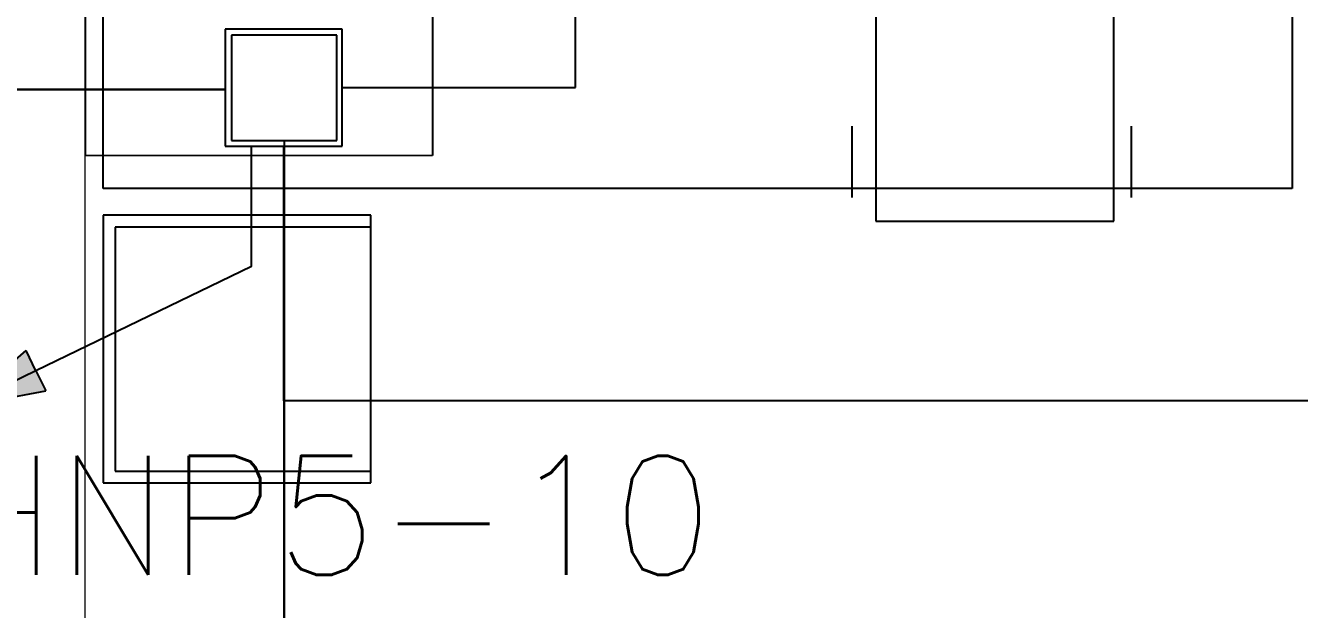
# Model space of a CAD drawing. Header units: inches. Extents: x 567429 to 582707, y 126347 to 133675.
# Drawn here: x 581175.4 to 581389.7, y 131341.6 to 131439.8 of the extents above; entities that cross this region are included whole.
import ezdxf

# ---------------------------------------------------------------- set-up
doc = ezdxf.new("R2010")
doc.units = ezdxf.units.IN
doc.header["$MEASUREMENT"] = 0
for name, color, linetype in [('BORD', 3, 'Continuous'), ('COMPUTER WIRE', 4, 'Continuous'), ('ELECT', 3, 'Continuous'), ('mobl', 11, 'Continuous'), ('NURSE CALL WIRE', 4, 'Continuous'), ('SOCKET', 3, 'Continuous'), ('SOCKET WIRE', 4, 'Continuous'), ('TEL WIRE', 4, 'Continuous'), ('wall kanaf', 4, 'Continuous')]:
    doc.layers.add(name, color=color, linetype=linetype)
doc.styles.add('2floorplan$0$style1', font='romans.shx', dxfattribs={"height": 40})

# ---------------------------------------------------------------- blocks, each defined once
blk = doc.blocks.new('BOARD2')
at = {"layer": 'BORD', "color": 4}
for p, q in [((-163.07, -61.63), (-163.07, 0)), ((-163.07, 0), (163.07, 0)), ((163.07, -61.63), (-163.07, -61.63))]:
    blk.add_line(p, q, dxfattribs=at)
at = {"layer": 'BORD'}
for p, q in [((-161.39, -24.79), (-161.39, -45.59)), ((-140.6, -24.79), (-161.39, -24.79)), ((-140.6, -45.59), (-140.6, -24.79)), ((-160.38, -25.9), (-160.38, -44.61)), ((-141.67, -25.9), (-160.38, -25.9)), ((-141.67, -44.61), (-141.67, -25.9)), ((-160.38, -44.61), (-141.67, -44.61)), ((-161.39, -45.59), (-140.6, -45.59))]:
    blk.add_line(p, q, dxfattribs=at)
blk = doc.blocks.new('FELESH')
at = {"layer": 'ELECT', "ltscale": 5}
for points in [[(5.31, 6.5), (3.03, 7.97), (-0.07, -1.84)], [(5.31, 6.5), (3.03, 7.97), (-0.07, -1.84)], [(5.31, 6.5), (7.58, 5.03), (-0.07, -1.84)], [(5.31, 6.5), (7.58, 5.03), (-0.07, -1.84)]]:
    blk.add_hatch(color=4, dxfattribs=at).paths.add_polyline_path(points)
at = {"layer": 'ELECT', "color": 4, "ltscale": 5}
for p, q in [((20.97, 30.75), (5.31, 6.5)), ((5.31, 6.5), (-0.07, -1.84))]:
    blk.add_line(p, q, dxfattribs=at)
at = {"layer": 'ELECT', "color": 4}
for p, q in [((-0.07, -1.84), (3.03, 7.97)), ((5.31, 6.5), (3.03, 7.97)), ((5.31, 6.5), (7.58, 5.03)), ((-0.07, -1.84), (7.58, 5.03)), ((-0.07, -1.84), (7.58, 5.03))]:
    blk.add_line(p, q, dxfattribs=at)

msp = doc.modelspace()

# ---------------------------------------------------------------- linework, layer by layer
at = {"layer": 'COMPUTER WIRE'}
msp.add_line((581218.93, 131420.44), (581218.93, 131078.04), dxfattribs=at)
at = {"layer": 'mobl', "color": 15}
for p, q in [((581318.49, 131506.88), (581318.49, 131406.88)), ((581358.49, 131406.88), (581358.49, 131506.88)), ((581188.49, 131412.38), (581188.49, 131502.38)), ((581388.49, 131502.38), (581388.49, 131412.38)), ((581314.49, 131410.88), (581314.49, 131422.88)), ((581361.49, 131410.88), (581361.49, 131422.88)), ((581388.49, 131412.38), (581188.49, 131412.38)), ((581233.49, 131407.88), (581188.49, 131407.88)), ((581188.49, 131407.88), (581188.49, 131362.88)), ((581233.49, 131362.88), (581233.49, 131407.88)), ((581233.49, 131405.88), (581190.49, 131405.88)), ((581190.49, 131405.88), (581190.49, 131364.88)), ((581318.49, 131406.88), (581358.49, 131406.88)), ((581190.49, 131364.88), (581233.49, 131364.88)), ((581188.49, 131362.88), (581233.49, 131362.88))]:
    msp.add_line(p, q, dxfattribs=at)
at = {"layer": 'NURSE CALL WIRE'}
for p, q in [((581267.95, 131429.34), (581267.95, 131715.73)), ((581147.13, 131429.03), (581209.02, 131429.04)), ((581228.72, 131429.34), (581267.95, 131429.34))]:
    msp.add_line(p, q, dxfattribs=at)
at = {"layer": 'SOCKET WIRE'}
for p, q in [((581209.02, 131429.04), (581147.13, 131429.03)), ((581213.45, 131399.29), (581213.45, 131419.49)), ((581218.88, 131376.7), (581218.87, 131419.49)), ((581780.26, 131376.7), (581218.88, 131376.7))]:
    msp.add_line(p, q, dxfattribs=at)
at = {"layer": 'TEL WIRE'}
msp.add_line((581218.87, 131419.49), (581218.87, 131078.04), dxfattribs=at)
at = {"layer": 'wall kanaf', "color": 15, "lineweight": 20, "ltscale": 0.1}
msp.add_line((581185.49, 131112.79), (581185.49, 131859.79), dxfattribs=at)

# ---------------------------------------------------------------- block references
at = {"layer": 'BORD', "ltscale": 5, "xscale": 0.947301618010808, "yscale": 0.947301618010808, "zscale": 0.947301618010808, "rotation": 90.0091431634973}
msp.add_blockref('BOARD2', (581185.51, 131572.37), dxfattribs=at)
at = {"layer": 'SOCKET WIRE', "xscale": 1.39534883729639, "yscale": 1.39534883729639, "zscale": 1.39534883729639, "rotation": 328.6524311180289}
msp.add_blockref('FELESH', (581166.14, 131377.86), dxfattribs=at)

# ---------------------------------------------------------------- texts
at = {"layer": 'SOCKET', "color": 2, "style": '2floorplan$0$style1'}
msp.add_text('THNP5-10', height=20, dxfattribs=at).set_placement((581148.07, 131347.42))

doc.saveas('drawing.dxf')
